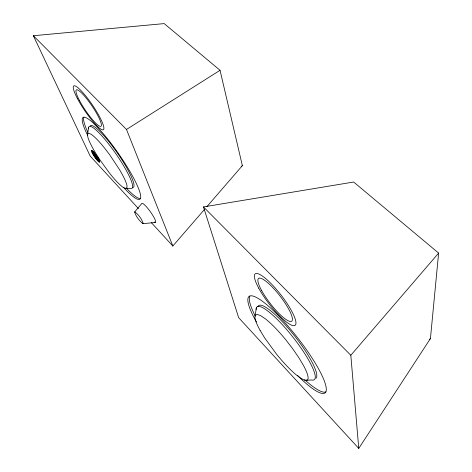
<?xml version="1.0" encoding="UTF-8"?>
<svg xmlns="http://www.w3.org/2000/svg" width="472" height="472" viewBox="0 0 472 472"><rect width="100%" height="100%" fill="white"/><g stroke="black" fill="none" stroke-linecap="round" stroke-linejoin="round"><path stroke-width="0.71" d="M430.434 338.548L438.624 253.086L353.652 182.027L203.456 206.925L238.661 317.668L358.761 448.4L430.434 338.548L429.373 339.457M88.541 128.649A37.583 6.396 55.2 0 1 114.908 152.397A37.583 6.396 55.2 0 1 130.756 188.422L125.404 188.535L122.749 187.089A34.627 5.711 55.2 0 1 109.905 173.613L100.105 160.167L95.722 153.282A32.509 5.351 55.2 0 1 87.81 136.969L87.562 134.219L88.588 127.582M260.078 330.329A40.031 7.9 51.9 0 1 255.151 315.526L256.349 307.897M155.188 222.465L142.975 223.693C139.24 220.79 136.019 216.536 134.608 212.017L141.748 203.574A11.717 2 54.4 0 1 151.329 213.126A11.717 2 54.4 0 1 154.273 222.041M358.761 448.4L350.82 355.263L438.624 253.086M151.423 222.707L172.84 246.018L204.482 209.438M206.883 206.665L242.366 165.648L220.046 70.299L164.203 23.6L33.376 35.73L90.164 156.031L138.473 208.612M87.562 134.219L88.653 133.257L91.061 134.225A34.521 5.682 55.1 0 1 104.306 147.742L109.681 154.769L119.516 169.613A32.556 5.369 55.1 0 1 127.021 185.88L126.874 188.139L125.404 188.535M241.174 166.498L242.366 165.648M255.151 315.526L256.921 314.382L260.391 315.479L265.382 318.83A42.545 8.39 51.9 0 1 285.825 339.852L292.776 348.855L298.888 357.752L303.685 365.853A40.149 7.93 51.8 0 1 307.461 379.995L305.036 380.343L301.059 378.456L295.832 374.55A42.675 8.443 51.9 0 1 276.545 354.183L264.644 337.869L260.078 330.329M33.376 35.73L126.49 129.458L220.046 70.299M134.608 212.017L134.874 211.881C138.626 214.76 141.883 219.049 143.258 223.58L142.975 223.693M305.036 380.343L311.744 379.989A46.309 9.458 51.8 0 0 292.935 337.15A46.309 9.458 51.8 0 0 256.113 309.52M203.456 206.925L350.82 355.263M126.49 129.458L172.84 246.018M87.745 135.535A49.778 8.478 55.2 0 1 95.969 125.694A49.778 8.478 55.2 0 1 137.269 185.531A49.778 8.478 55.2 0 1 123.499 187.337M140.402 198.565A49.755 8.567 55.2 0 1 126.077 187.868M87.88 132.278A49.755 8.567 55.2 0 1 83.916 117.144M90.164 126.042A37.565 6.466 55.2 0 1 117.434 153.07A37.565 6.466 55.2 0 1 132.774 187.561M256.414 321.939A61.389 12.532 51.8 0 1 266.851 304.788A61.389 12.532 51.8 0 1 323.096 377.942A61.389 12.532 51.8 0 1 297.655 375.576M325.999 391.913A61.348 12.661 51.7 0 1 304.587 379.647M255.399 316.264A61.348 12.661 51.7 0 1 249.871 296.097M257.865 306.712A46.28 9.552 51.8 0 1 292.587 333.433A46.28 9.552 51.8 0 1 316.022 378.243M99.781 161.766A7.21 1.133 55.2 0 1 98.211 160.362M97.887 160.002A7.21 1.133 55.2 0 1 97.197 159.188M96.111 157.79A7.21 1.133 55.2 0 1 95.379 156.787M93.167 153.282A7.21 1.133 55.2 0 1 91.963 150.302M98.984 159.388A4.932 0.779 55.2 0 1 98.648 159.937M93.291 152.09A4.932 0.779 55.2 0 1 94.164 152.314M98.259 157.819A4.932 0.779 55.2 0 1 98.707 158.698M77.402 98.512A26.432 4.755 55.9 0 0 103.226 129.788A26.432 4.755 55.9 0 0 85.066 95.149A26.432 4.755 55.9 0 0 77.402 98.512M92.506 153.618A7.216 1.127 55.2 0 0 99.61 162.321A7.216 1.127 55.2 0 0 94.565 153.164A7.216 1.127 55.2 0 0 92.506 153.618M79.432 100.43A21.942 3.947 55.9 0 0 100.849 126.307A21.942 3.947 55.9 0 0 85.692 97.486A21.942 3.947 55.9 0 0 79.432 100.43M258.715 288.156A32.562 7.41 52.2 0 0 294.416 325.645A32.562 7.41 52.2 0 0 272.385 284.952A32.562 7.41 52.2 0 0 258.715 288.156M261.553 290.422A27.034 6.148 52.2 0 0 291.171 321.408A27.034 6.148 52.2 0 0 272.727 287.531A27.034 6.148 52.2 0 0 261.553 290.422M93.474 154.503A4.932 0.773 55.2 0 0 98.329 160.445A4.932 0.773 55.2 0 0 94.872 154.173A4.932 0.773 55.2 0 0 93.474 154.503M94.117 155.087A3.416 0.537 55.2 0 0 97.48 159.194A3.416 0.537 55.2 0 0 95.079 154.851A3.416 0.537 55.2 0 0 94.117 155.087"/></g></svg>
